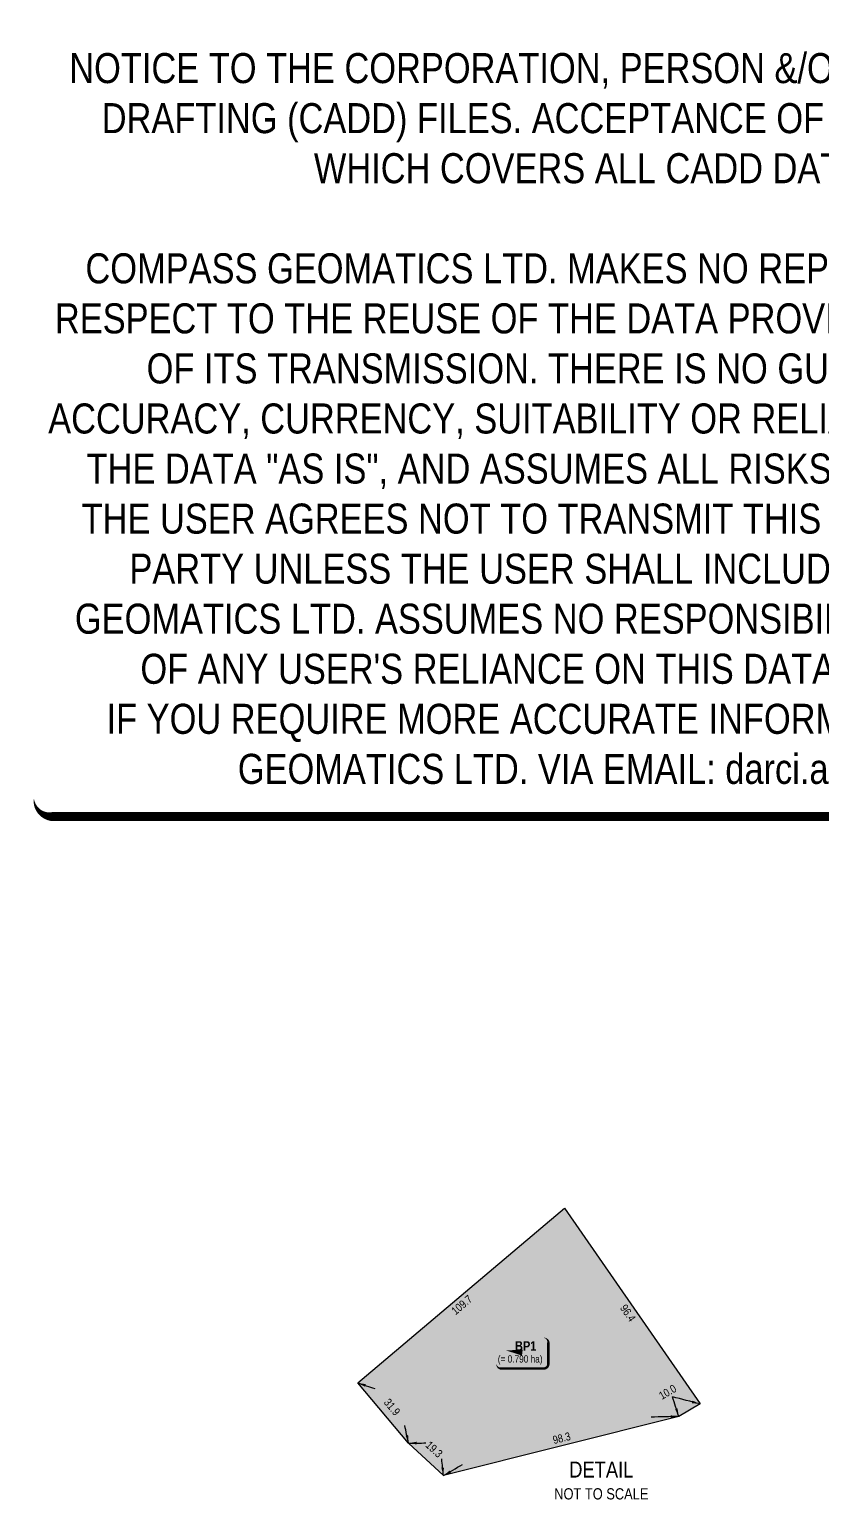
# Model space of a CAD drawing. Extents: x 356147 to 358515, y 6051156 to 6053345.
# Drawn here: x 356147 to 357137, y 6051509 to 6053345 of the extents above; entities that cross this region are included whole.
import ezdxf
from ezdxf.enums import TextEntityAlignment as Align

# ---------------------------------------------------------------- set-up
doc = ezdxf.new("R2010")
doc.units = 0
doc.header["$LTSCALE"] = 5
for name, color, linetype in [('DETAIL-T', 7, 'Continuous'), ('P-TEMP-BLOCKS', 250, 'Continuous'), ('P-TEMP-BLUE', 146, 'Continuous'), ('P-TEMP-BLUE-T', 146, 'Continuous')]:
    doc.layers.add(name, color=color, linetype=linetype)
doc.layers.add('DISCLAIMER', color=7, linetype='Continuous', plot=False)
doc.layers.add('P-TEMP-BLUE-H', color=7, linetype='Continuous', true_color=0x99e6ff)
doc.styles.add('80', font='ARIALN.TTF', dxfattribs={"height": 10})
doc.styles.add('80CG', font='ARIALN.TTF', dxfattribs={"height": 10})
doc.styles.add('BOLD', font='ARIALNB.TTF')
doc.styles.get("Standard").update_dxf_attribs({"font": 'ARIALN.TTF'})
doc.dimstyles.new('Compass 5 000', dxfattribs={"dimscale": 5, "dimtxt": 9, "dimasz": 2, "dimexe": 0.2, "dimexo": 0.0625, "dimgap": 0.5, "dimtad": 0, "dimtih": 1, "dimtoh": 1, "dimzin": 0, "dimdsep": 46, "dimtxsty": '80CG', "dimcen": 0.1, "dimse1": 1, "dimse2": 1, "dimclrd": 256, "dimclrt": 256, "dimaunit": 1, "dimadec": 4, "dimazin": 0, "dimtfac": 0.06, "dimtofl": 0, "dimtmove": 0, "dimatfit": 1, "dimfxl": 0.2, "dimtolj": 1, "dimtzin": 0, "dimlwd": -1, "dimarcsym": 0})

# ---------------------------------------------------------------- blocks, each defined once
blk = doc.blocks.new('*U419')
at = {"true_color": 0x99e6ff}
h = blk.add_hatch(color=141, dxfattribs=at)
edge = h.paths.add_edge_path()
edge.add_line((-26.49999999999999, -20), (26.49999999999999, -20))
edge.add_arc((26.49999999999999, -14), 6, 270, 360)
edge.add_line((32.49999999999999, -14), (32.49999999999999, 12.5))
edge.add_arc((26.49999999999999, 12.5), 6, 0, 90)
edge.add_line((26.49999999999999, 18.5), (-26.49999999999999, 18.5))
edge.add_arc((-26.49999999999999, 12.5), 6, 90, 180)
edge.add_line((-32.49999999999999, 12.5), (-32.49999999999999, -14))
edge.add_arc((-26.49999999999999, -14), 6, 180, 270)
at = {"color": 250, "flags": 128}
blk.add_lwpolyline([(-26.49999999999999, -20, 3, 3, 0), (26.49999999999999, -20, 3, 3, 0.414213562373095), (32.49999999999999, -14, 3, 3, 0), (32.49999999999999, 12.5, 3, 0, 0.414213562373095), (26.49999999999999, 18.5, 0, 0, 0), (-26.49999999999999, 18.5, 0, 0, 0.414213562373095), (-32.49999999999999, 12.5, 0, 0, 0), (-32.49999999999999, -14, 0, 3, 0.414213562373095)], format="xyseb", close=True, dxfattribs=at)
at = {"flags": 128}
blk.add_lwpolyline([(-20.07683572975714, 2.608057395672145, 0, 7.5, 0), (-3.398394867633905e-15, 0, 0, 0, 0)], format="xyseb", dxfattribs=at)
at = {"color": 250}
for tag, p, height, style in [('TEMP_AREA_W1_001', (-9.212824010914055, 2.244292974654144), 12, 'BOLD'), ('ENTER_TEXT_001', (-30.65893587994544, -12.47010782646594), 9, '80')]:
    blk.add_attdef(tag, p, '', height=height, dxfattribs=dict(at, style=style))
blk = doc.blocks.new('Disclaimer_Legal')
at = {"layer": 'DISCLAIMER', "color": 254, "flags": 128}
blk.add_lwpolyline([(-3612.859355113964, -1104.601793492536, 37.5, 37.5, 0), (4096.10254652852, -1104.601793492536, 37.5, 37.5, 0.414213562373095), (4171.10254652852, -1029.601793492536, 37.5, 37.5, 0), (4171.10254652852, 2078.694150954953, 37.5, 0, 0.414213562373095), (4096.10254652852, 2153.694150954953, 0, 0, 0), (-3612.859355113964, 2153.694150954953, 0, 0, 0.414213562373095), (-3687.859355113964, 2078.694150954953, 0, 0, 0), (-3687.859355113964, -1029.601793492536, 0, 37.5, 0.414213562373095)], format="xyseb", close=True, dxfattribs=at)
at = {"layer": 'DISCLAIMER', "color": 254, "insert": (241.6215957072782, 533.9211787312088), "char_height": 125, "width": 7717.567617301413, "attachment_point": 5, "style": '80'}
blk.add_mtext('NOTICE TO THE CORPORATION, PERSON &/OR PERSONS REGARDING THIS COMPUTER AIDED DESIGN AND DRAFTING (CADD) FILES. ACCEPTANCE OF THE CADD DATA IS BASED ON THE FOLLOWING DISCLAIMER WHICH COVERS ALL CADD DATA RECIEVED FROM COMPASS GEOMATICS LTD.\\P{\\fArial Narrow|b1|i0|c0|p34;DISCLAIMER}\\PCOMPASS GEOMATICS LTD. MAKES NO REPRESENTATION OR WARRANTIES, EXPRESS OR IMPLIED, WITH RESPECT TO THE REUSE OF THE DATA PROVIDED HEREWITH, REGARDLESS OF ITS FORMAT OR THE MEANS OF ITS TRANSMISSION. THERE IS NO GUARANTEE OR REPRESENTATION TO THE USER AS TO THE ACCURACY, CURRENCY, SUITABILITY OR RELIABILITY OF THIS DATA FOR ANY PURPOSE. THE USER ACCEPTS THE DATA "AS IS", AND ASSUMES ALL RISKS ASSOCIATED WITH ITS USE. BY ACCEPTANCE OF THIS DATA, THE USER AGREES NOT TO TRANSMIT THIS DATA OR PROVIDE ACCESS OR ANY PART OF IT TO ANOTHER PARTY UNLESS THE USER SHALL INCLUDE WITH THE DATA A COPY OF THIS DISCLAIMER. COMPASS GEOMATICS LTD. ASSUMES NO RESPONSIBILITY FOR ACTUAL OR CONSEQUENTIAL DAMAGE AS A RESULT OF ANY USER\'S RELIANCE ON THIS DATA. THIS CADD FILE IS FOR ILLUSTRATION PURPOSES ONLY.\\PIF YOU REQUIRE MORE ACCURATE INFORMATION, PLEASE CONTACT DARCI ANGLEHART AT COMPASS GEOMATICS LTD. VIA EMAIL: darci.anglehart@compassgeomatics.ca OR CELL: 506-961-7292', dxfattribs=at)

msp = doc.modelspace()

# ---------------------------------------------------------------- hatches: boundary and pattern name
at = {"layer": 'P-TEMP-BLUE-H'}
h = msp.add_hatch(color=256, dxfattribs=at)
h.dxf.hatch_style = 1
h.paths.add_polyline_path([(356983.8631417524, 6051628.592550816), (356957.3241857491, 6051612.942514303), (356663.5451851015, 6051539.018106159), (356619.9362426598, 6051579.539773903), (356556.432849063, 6051654.737547708), (356814.79495181, 6051872.920473467)])

# ---------------------------------------------------------------- linework, layer by layer
at = {"layer": 'P-TEMP-BLUE'}
msp.add_lwpolyline([(356983.8631417524, 6051628.592550816), (356957.3241857491, 6051612.942514303), (356663.5451851015, 6051539.018106159), (356619.9362426598, 6051579.539773903), (356556.432849063, 6051654.737547708), (356814.79495181, 6051872.920473467)], close=True, dxfattribs=at)

# ---------------------------------------------------------------- block references
at = {"layer": 'DISCLAIMER', "xscale": 0.3, "yscale": 0.3, "zscale": 0.3}
msp.add_blockref('Disclaimer_Legal', (357258.5163718488, 6052693.410510572), dxfattribs=at)
at = {"layer": 'P-TEMP-BLOCKS', "xscale": 0.999326113569, "yscale": 0.999326113569, "zscale": 0.999326113569}
msp.add_blockref('*U419', (356762.0418948161, 6051692.696759566), dxfattribs=at).add_auto_attribs({'TEMP_AREA_W1_001': 'BP1', 'ENTER_TEXT_001': '(= 0.790 ha)'})

# ---------------------------------------------------------------- texts
at = {"layer": 'DETAIL-T', "color": 3, "insert": (356860.6398664089, 6051532.845514718), "char_height": 19.98652227138006, "width": 116.8960698844496, "attachment_point": 5, "style": '80CG'}
msp.add_mtext('DETAIL\\P{\\H0.7x;NOT TO SCALE}', dxfattribs=at)
at = {"layer": 'P-TEMP-BLUE-T'}
for s, rotation, p in [('109.7', 40.18059100375719, (356686.4254787197, 6051752.25796046)), ('96.4', 304.6821666871762, (356893.9235430144, 6051742.111843036)), ('10.0', 30.5278755128838, (356943.4221281126, 6051643.453324596)), ('31.9', 310.1805910176774, (356599.391178355, 6051624.777901527)), ('98.3', 14.12425457188832, (356811.0890357625, 6051585.934514035)), ('19.3', 317.1015950616381, (356651.9191440237, 6051571.95510823))]:
    msp.add_text(s, height=9.993261135690028, rotation=rotation, dxfattribs=at).set_placement(p, align=Align.MIDDLE_CENTER)

# ---------------------------------------------------------------- leaders
at = {"layer": 'P-TEMP-BLUE-T', "color": 62, "path_type": 1}
for points in [[(356556.432849063, 6051654.737547708), (356577.7045913145, 6051647.93433614)], [(356983.8631417524, 6051628.592550816), (356949.4992159499, 6051637.473334)], [(356957.3241857491, 6051612.942514303), (356949.4992159499, 6051637.473334)], [(356957.3241857491, 6051612.942514303), (356922.9440239063, 6051612.069475749)], [(356619.9362426598, 6051579.539773903), (356615.1683934449, 6051601.644877382)], [(356619.9362426598, 6051579.539773903), (356641.5897611825, 6051579.82921458)], [(356663.5451851015, 6051539.018106159), (356661.3355127785, 6051559.83631839)], [(356663.5451851015, 6051539.018106159), (356687.1578785582, 6051552.845893915)]]:
    msp.add_leader(points, dimstyle='Compass 5 000', override={"dimgap": 0.5, "dimtad": 0}, dxfattribs=at)

doc.saveas('drawing.dxf')
